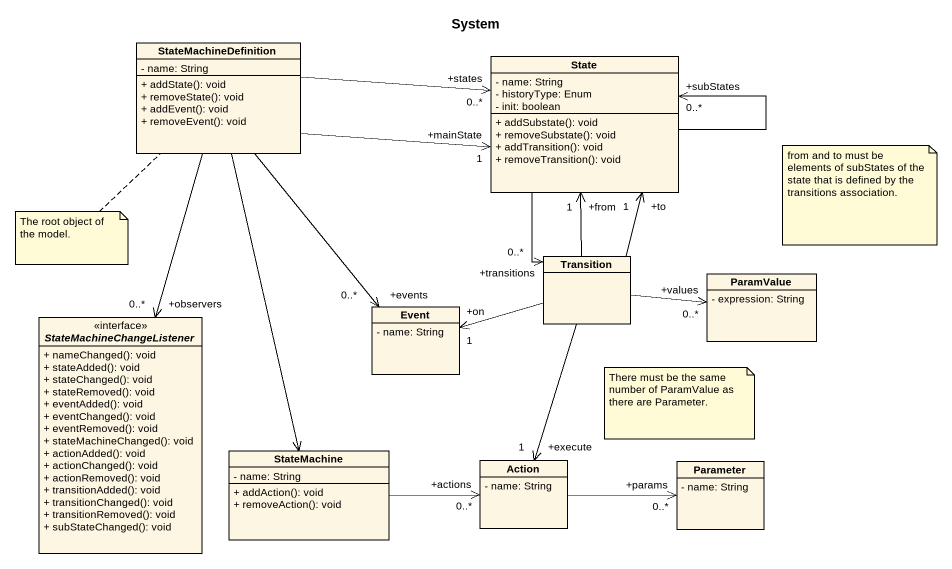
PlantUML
@startuml
title System
hide circle
hide empty members
skinparam classAttributeIconSize 0
class StateMachineDefinition {
  - name: String
  + addState(): void
  + removeState(): void
  + addEvent(): void
  + removeEvent(): void
}
class "State" as State_ {
  - name: String
  - historyType: Enum
  - init: boolean
  + addSubstate(): void
  + removeSubstate(): void
  + addTransition(): void
  + removeTransition(): void
}
class Transition
class ParamValue {
  - expression: String
}
interface StateMachineChangeListener <<interface>> {
  + nameChanged(): void
  + stateAdded(): void
  + stateChanged(): void
  + stateRemoved(): void
  + eventAdded(): void
  + eventChanged(): void
  + eventRemoved(): void
  + stateMachineChanged(): void
  + actionAdded(): void
  + actionChanged(): void
  + actionRemoved(): void
  + transitionAdded(): void
  + transitionChanged(): void
  + transitionRemoved(): void
  + subStateChanged(): void
}
class Event {
  - name: String
}
class StateMachine {
  - name: String
  + addAction(): void
  + removeAction(): void
}
class "Action" as Action_ {
  - name: String
}
class Parameter {
  - name: String
}
StateMachineDefinition -right-> "+mainState\n1" State_
StateMachineDefinition -right-> "+states\n0..*" State_
StateMachineDefinition --> "+observers\n0..*" StateMachineChangeListener
StateMachineDefinition --> "+events\n0..*" Event
StateMachineDefinition --> StateMachine
State_ --> "+subStates\n0..*" State_
State_ --> "+transitions\n0..*" Transition
Transition -up-> "+from\n1" State_
Transition -up-> "+to\n1" State_
Transition -right-> "+values\n0..*" ParamValue
Transition -left-> "+on\n1" Event
Transition --> "+execute\n1" Action_
StateMachine -right-> "+actions\n0..*" Action_
Action_ -right-> "+params\n0..*" Parameter
note as N1
  from and to must be elements of subStates of the state that is defined by the transitions association.
end note
note bottom of StateMachineDefinition : The root object of the model.
note as N3
  There must be the same number of ParamValue as there are Parameter.
end note
@enduml
